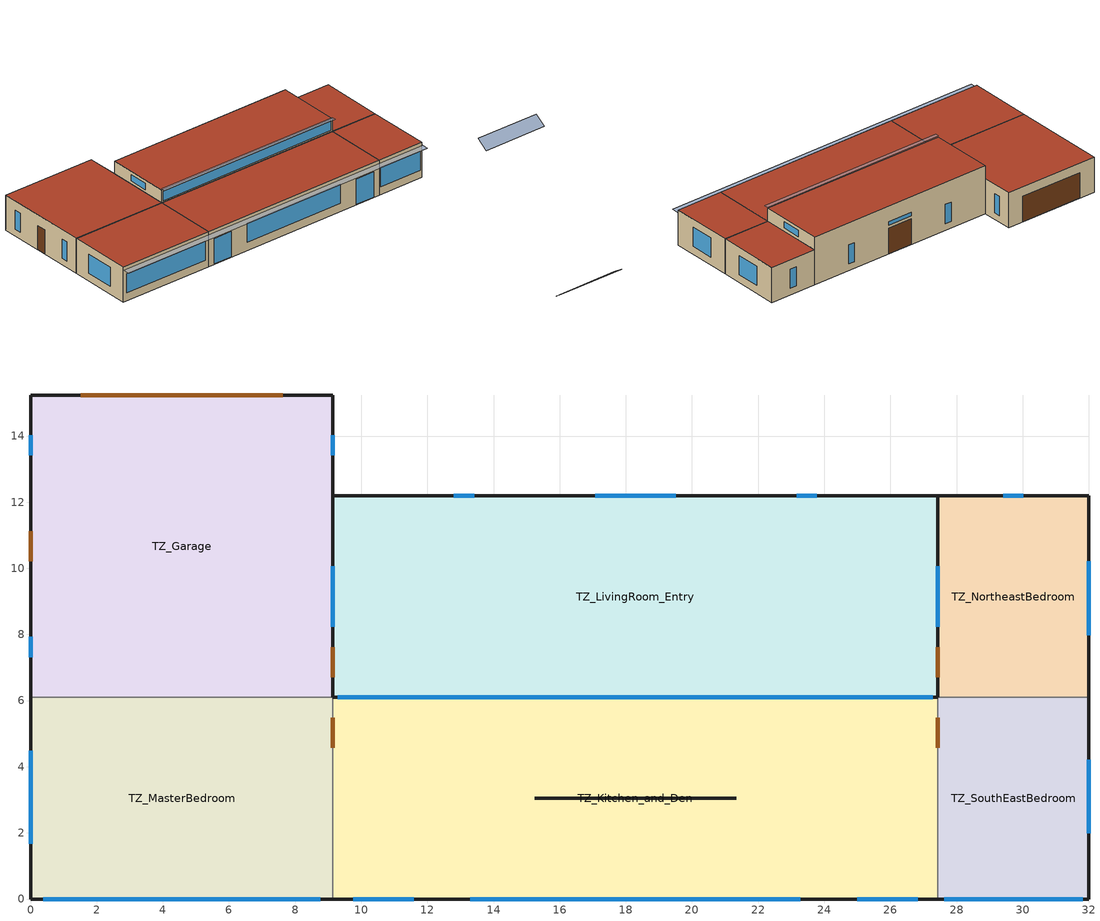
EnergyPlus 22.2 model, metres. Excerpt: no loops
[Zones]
TZ_Garage
 floor ground (Exterior Floor 1): 9.14,15.24 9.14,6.1 0,6.1 0,15.24 z0
 wall outside (Exterior Wall): 9.14,12.19 9.14,15.24 0,15.24 0,6.1 z0:3.35
 wall to TZ_MasterBedroom (ConcreteMassWall_onehalfMeter_WithInsulation Reversed): 0,6.1 9.14,6.1 z0:3.35
 wall to TZ_LivingRoom_Entry (Exterior Wall): 9.14,6.1 9.14,12.19 z0:3.35
 window (Exterior_Transmitting_Double_Pane_Window): 9.14,13.41 9.14,14.02 / 0,7.92 0,7.32 / 0,14.02 0,13.41 z0.64:2.46
 door (Exterior Door 1): 0,11.13 0,10.21 z0.03:2.31; 7.62,15.24 1.52,15.24 z0.03:2.46
 door inside (Exterior Door 1): 9.14,6.71 9.14,7.62 z0.03:2.46
 roof outside (Exterior Roof): 9.14,6.1 9.14,15.24 0,15.24 0,6.1 z3.35
TZ_Kitchen_and_Den
 floor ground (Exterior Floor 1): 27.43,6.1 27.43,0 9.14,0 9.14,6.1 z0
 wall outside (Exterior Wall): 9.14,0 27.43,0 z0:3.35; 21.34,3.05 15.24,3.05 z0:1.22
 wall to TZ_LivingRoom_Entry (ConcreteMassWall_onehalfMeter): 27.43,6.1 9.14,6.1 z0:3.35
 wall to TZ_SouthEastBedroom (Interior Wall): 27.43,0 27.43,6.1 z0:3.35
 wall to TZ_MasterBedroom (Interior Wall): 9.14,6.1 9.14,0 z0:3.35
 window (Exterior_Transmitting_Double_Pane_Window): 24.99,0 26.82,0 / 9.75,0 11.58,0 z0.03:2.46; 13.3,0 23.28,0 z0.76:2.59
 window inside (Interior Window): 11.28,6.1 9.75,6.1 z0.03:2.46
 door inside (Exterior Wall): 26.82,6.1 25.3,6.1 z0.04:2.48
 door inside (Interior Door): 27.43,4.57 27.43,5.49 / 9.14,5.49 9.14,4.57 z0.03:2.46
 roof outside (Exterior Roof): 27.43,0 27.43,6.1 9.14,6.1 9.14,0 z3.35
TZ_LivingRoom_Entry
 floor ground (Exterior Floor 1): 27.43,12.19 27.43,6.1 9.14,6.1 9.14,12.19 z0
 wall outside (Exterior Wall): 27.43,12.19 9.14,12.19 z0:4.57; 9.14,12.19 9.14,6.1 27.43,6.1 27.43,12.19 z3.35:4.57
 wall to TZ_NortheastBedroom (Interior Wall): 27.43,6.1 27.43,12.19 z0:3.35
 window (Exterior_Transmitting_Double_Pane_Window): 19.51,12.19 17.07,12.19 z2.77:3.07; 23.77,12.19 23.16,12.19 / 13.41,12.19 12.8,12.19 z0.64:2.46; 27.43,8.23 27.43,10.06 / 9.14,10.06 9.14,8.23 z3.66:4.27; 9.3,6.1 27.28,6.1 z3.51:4.42
 door (Exterior Door 1): 19.51,12.19 17.07,12.19 z0.03:2.46
 door inside (Interior Door): 27.43,6.71 27.43,7.62 z0.03:2.46
 roof outside (Exterior Roof): 27.43,6.1 27.43,12.19 9.14,12.19 9.14,6.1 z4.57
TZ_MasterBedroom
 floor ground (Exterior Floor 1): 9.14,6.1 9.14,0 0,0 0,6.1 z0
 wall outside (Exterior Wall): 0,6.1 0,0 9.14,0 z0:3.35
 window (Exterior_Transmitting_Double_Pane_Window): 0,4.48 0,1.68 / 0.38,0 8.76,0 z0.76:2.59
 roof outside (Exterior Roof): 9.14,0 9.14,6.1 0,6.1 0,0 z3.35
TZ_NortheastBedroom
 floor ground (Exterior Floor 1): 32,12.19 32,6.1 27.43,6.1 27.43,12.19 z0
 wall outside (Exterior Wall): 32,6.1 32,12.19 27.43,12.19 z0:3.35
 wall to TZ_SouthEastBedroom (ConcreteMassWall_onehalfMeter): 27.43,6.1 32,6.1 z0:3.35
 window (Exterior_Transmitting_Double_Pane_Window): 32,7.98 32,10.21 z0.76:2.59; 30.02,12.19 29.41,12.19 z0.64:2.46
 roof outside (Exterior Roof): 32,6.1 32,12.19 27.43,12.19 27.43,6.1 z3.35
TZ_SouthEastBedroom
 floor ground (Exterior Floor 1): 32,6.1 32,0 27.43,0 27.43,6.1 z0
 wall outside (Exterior Wall): 27.43,0 32,0 32,6.1 z0:3.35
 window (Exterior_Transmitting_Double_Pane_Window): 27.62,0 31.81,0 / 32,1.98 32,4.22 z0.76:2.59
 roof outside (Exterior Roof): 32,0 32,6.1 27.43,6.1 27.43,0 z3.35
shading: 32,-0.72 32,0 0,0 0,-0.72 z3.11; 9.14,5.74 27.43,5.74 27.43,6.1 9.14,6.1 z4.68; 38.9,1,0.72 38.9,0,0 45.09,0,0 45.09,1,0.72
[Building]
Building 1: Temperature Convergence Tolerance Value {deltaC}=0.05; Minimum Number of Warmup Days=5
[Site:GroundTemperature:Undisturbed:KusudaAchenbach]
Vertical Bore Field Ground Temps: 0.692626, 920, 2551.09, 13.375, 3.2, 8
[Site:Location]
Santa.Fe.Muni.AP: Latitude {deg}=35.617; Longitude {deg}=-106.089; Time Zone {hr}=-7; Elevation {m}=1935
[SizingPeriod:DesignDay] Day of Month=21; Dry-Bulb Temperature Range Modifier Type=DefaultMultipliers; Barometric Pressure {Pa}=80139; Rain Indicator=No; Snow Indicator=No; Daylight Saving Time Indicator=No; Begin Environment Reset Mode=FullResetAtBeginEnvironment
Name | Month | Day Type | Maximum Dry-Bulb Temperature {C} | Daily Dry-Bulb Temperature Range {deltaC} | Humidity Condition Type | Wetbulb or DewPoint at Maximum Dry-Bulb {C} | Wind Speed {m/s} | Wind Direction {deg} | Solar Model Indicator | Enthalpy at Maximum Dry-Bulb {J/kg} | Sky Clearness
Santa.Fe.Muni.AP Ann Clg .4% Condns DB=>MWB | 7 | SummerDesignDay | 33.6 | 17.8 | Wetbulb | 14.4 | 5.3 | 250 | ASHRAETau2017
Santa.Fe.Muni.AP Ann Clg .4% Condns DP=>MDB | 7 | SummerDesignDay | 18.8 | 15.6 | Dewpoint | 15.2 | 5.3 | 250 | ASHRAETau2017
Santa.Fe.Muni.AP Ann Clg .4% Condns Enth=>MDB | 7 | SummerDesignDay | 26.1 | 15.6 | Enthalpy |  | 5.3 | 250 | ASHRAETau2017 | 56400
Santa.Fe.Muni.AP Ann Clg .4% Condns WB=>MDB | 7 | SummerDesignDay | 26.3 | 14.9 | Wetbulb | 17.4 | 5.3 | 250 | ASHRAETau2017
Santa.Fe.Muni.AP Ann Clg 1% Condns DB=>MWB | 7 | SummerDesignDay | 32.4 | 17.8 | Wetbulb | 14.3 | 5.3 | 250 | ASHRAETau2017
Santa.Fe.Muni.AP Ann Clg 1% Condns DP=>MDB | 7 | SummerDesignDay | 18.6 | 15.6 | Dewpoint | 14.4 | 5.3 | 250 | ASHRAETau2017
Santa.Fe.Muni.AP Ann Clg 1% Condns Enth=>MDB | 7 | SummerDesignDay | 25.5 | 15.6 | Enthalpy |  | 5.3 | 250 | ASHRAETau2017 | 54400
Santa.Fe.Muni.AP Ann Clg 1% Condns WB=>MDB | 7 | SummerDesignDay | 25.8 | 14.9 | Wetbulb | 16.8 | 5.3 | 250 | ASHRAETau2017
Santa.Fe.Muni.AP Ann Clg 2% Condns DB=>MWB | 7 | SummerDesignDay | 31.2 | 17.8 | Wetbulb | 14.2 | 5.3 | 250 | ASHRAETau2017
Santa.Fe.Muni.AP Ann Clg 2% Condns DP=>MDB | 7 | SummerDesignDay | 18.7 | 15.6 | Dewpoint | 13.7 | 5.3 | 250 | ASHRAETau2017
Santa.Fe.Muni.AP Ann Clg 2% Condns Enth=>MDB | 7 | SummerDesignDay | 25.3 | 15.6 | Enthalpy |  | 5.3 | 250 | ASHRAETau2017 | 52700
Santa.Fe.Muni.AP Ann Clg 2% Condns WB=>MDB | 7 | SummerDesignDay | 25.4 | 14.9 | Wetbulb | 16.3 | 5.3 | 250 | ASHRAETau2017
Santa.Fe.Muni.AP Ann Htg 99% Condns DB | 12 | WinterDesignDay | -9.6 | 0 | Wetbulb | -9.6 | 4.1 | 10 | ASHRAEClearSky |  | 0
Santa.Fe.Muni.AP Ann Htg 99.6% Condns DB | 12 | WinterDesignDay | -12.1 | 0 | Wetbulb | -12.1 | 4.1 | 10 | ASHRAEClearSky |  | 0
Santa.Fe.Muni.AP Ann Htg Wind 99% Condns WS=>MCDB | 12 | WinterDesignDay | 1.8 | 0 | Wetbulb | 1.8 | 10.6 | 10 | ASHRAEClearSky |  | 0
Santa.Fe.Muni.AP Ann Htg Wind 99.6% Condns WS=>MCDB | 12 | WinterDesignDay | 3.6 | 0 | Wetbulb | 3.6 | 11.7 | 10 | ASHRAEClearSky |  | 0
Santa.Fe.Muni.AP Ann Hum_n 99% Condns DP=>MCDB | 12 | WinterDesignDay | 1.2 | 0 | Dewpoint | -18.9 | 4.1 | 10 | ASHRAEClearSky |  | 0
Santa.Fe.Muni.AP Ann Hum_n 99.6% Condns DP=>MCDB | 12 | WinterDesignDay | 1.9 | 0 | Dewpoint | -20.9 | 4.1 | 10 | ASHRAEClearSky |  | 0
Santa.Fe.Muni.AP April .4% Condns DB=>MCWB | 4 | SummerDesignDay | 25.8 | 16.6 | Wetbulb | 9.2 | 4.7 | 250 | ASHRAETau2017
Santa.Fe.Muni.AP April .4% Condns WB=>MCDB | 4 | SummerDesignDay | 21.1 | 16.6 | Wetbulb | 10.8 | 4.7 | 250 | ASHRAETau2017
Santa.Fe.Muni.AP April 10% Condns DB=>MCWB | 4 | SummerDesignDay | 20.3 | 19.5 | Wetbulb | 7.2 | 4.7 | 250 | ASHRAETau2017
Santa.Fe.Muni.AP April 10% Condns WB=>MCDB | 4 | SummerDesignDay | 18.6 | 17.7 | Wetbulb | 7.8 | 4.7 | 250 | ASHRAETau2017
Santa.Fe.Muni.AP April 2% Condns DB=>MCWB | 4 | SummerDesignDay | 23.7 | 16.6 | Wetbulb | 8.4 | 4.7 | 250 | ASHRAETau2017
Santa.Fe.Muni.AP April 2% Condns WB=>MCDB | 4 | SummerDesignDay | 20.5 | 16.6 | Wetbulb | 9.8 | 4.7 | 250 | ASHRAETau2017
Santa.Fe.Muni.AP April 5% Condns DB=>MCWB | 4 | SummerDesignDay | 22.2 | 19.5 | Wetbulb | 7.9 | 4.7 | 250 | ASHRAETau2017
Santa.Fe.Muni.AP April 5% Condns WB=>MCDB | 4 | SummerDesignDay | 19.6 | 17.7 | Wetbulb | 8.6 | 4.7 | 250 | ASHRAETau2017
Santa.Fe.Muni.AP August .4% Condns DB=>MCWB | 8 | SummerDesignDay | 33.9 | 15.2 | Wetbulb | 14.9 | 3.6 | 250 | ASHRAETau2017
Santa.Fe.Muni.AP August .4% Condns WB=>MCDB | 8 | SummerDesignDay | 25.9 | 15.2 | Wetbulb | 18.1 | 3.6 | 250 | ASHRAETau2017
Santa.Fe.Muni.AP August 10% Condns DB=>MCWB | 8 | SummerDesignDay | 29.2 | 17.4 | Wetbulb | 15.1 | 3.6 | 250 | ASHRAETau2017
Santa.Fe.Muni.AP August 10% Condns WB=>MCDB | 8 | SummerDesignDay | 25 | 14.2 | Wetbulb | 16.3 | 3.6 | 250 | ASHRAETau2017
Santa.Fe.Muni.AP August 2% Condns DB=>MCWB | 8 | SummerDesignDay | 32.4 | 15.2 | Wetbulb | 14.9 | 3.6 | 250 | ASHRAETau2017
Santa.Fe.Muni.AP August 2% Condns WB=>MCDB | 8 | SummerDesignDay | 25.8 | 15.2 | Wetbulb | 17.3 | 3.6 | 250 | ASHRAETau2017
Santa.Fe.Muni.AP August 5% Condns DB=>MCWB | 8 | SummerDesignDay | 31 | 17.4 | Wetbulb | 15.1 | 3.6 | 250 | ASHRAETau2017
Santa.Fe.Muni.AP August 5% Condns WB=>MCDB | 8 | SummerDesignDay | 25.4 | 14.2 | Wetbulb | 16.8 | 3.6 | 250 | ASHRAETau2017
Santa.Fe.Muni.AP December .4% Condns DB=>MCWB | 12 | SummerDesignDay | 13.6 | 12.4 | Wetbulb | 4.8 | 3.8 | 250 | ASHRAETau2017
Santa.Fe.Muni.AP December .4% Condns WB=>MCDB | 12 | SummerDesignDay | 11 | 12.4 | Wetbulb | 6.3 | 3.8 | 250 | ASHRAETau2017
Santa.Fe.Muni.AP December 10% Condns DB=>MCWB | 12 | SummerDesignDay | 7.2 | 14.8 | Wetbulb | 1.5 | 3.8 | 250 | ASHRAETau2017
Santa.Fe.Muni.AP December 10% Condns WB=>MCDB | 12 | SummerDesignDay | 6.8 | 13.5 | Wetbulb | 1.8 | 3.8 | 250 | ASHRAETau2017
Santa.Fe.Muni.AP December 2% Condns DB=>MCWB | 12 | SummerDesignDay | 11.6 | 12.4 | Wetbulb | 3.6 | 3.8 | 250 | ASHRAETau2017
Santa.Fe.Muni.AP December 2% Condns WB=>MCDB | 12 | SummerDesignDay | 10 | 12.4 | Wetbulb | 4.6 | 3.8 | 250 | ASHRAETau2017
Santa.Fe.Muni.AP December 5% Condns DB=>MCWB | 12 | SummerDesignDay | 9.3 | 14.8 | Wetbulb | 2.7 | 3.8 | 250 | ASHRAETau2017
Santa.Fe.Muni.AP December 5% Condns WB=>MCDB | 12 | SummerDesignDay | 8.4 | 13.5 | Wetbulb | 3.1 | 3.8 | 250 | ASHRAETau2017
Santa.Fe.Muni.AP February .4% Condns DB=>MCWB | 2 | SummerDesignDay | 17.9 | 13.9 | Wetbulb | 6.1 | 4.1 | 250 | ASHRAETau2017
Santa.Fe.Muni.AP February .4% Condns WB=>MCDB | 2 | SummerDesignDay | 15.2 | 13.9 | Wetbulb | 7 | 4.1 | 250 | ASHRAETau2017
Santa.Fe.Muni.AP February 10% Condns DB=>MCWB | 2 | SummerDesignDay | 10.7 | 17.5 | Wetbulb | 2.9 | 4.1 | 250 | ASHRAETau2017
Santa.Fe.Muni.AP February 10% Condns WB=>MCDB | 2 | SummerDesignDay | 9.8 | 15.6 | Wetbulb | 3.3 | 4.1 | 250 | ASHRAETau2017
Santa.Fe.Muni.AP February 2% Condns DB=>MCWB | 2 | SummerDesignDay | 15.4 | 13.9 | Wetbulb | 4.8 | 4.1 | 250 | ASHRAETau2017
Santa.Fe.Muni.AP February 2% Condns WB=>MCDB | 2 | SummerDesignDay | 13.2 | 13.9 | Wetbulb | 5.5 | 4.1 | 250 | ASHRAETau2017
Santa.Fe.Muni.AP February 5% Condns DB=>MCWB | 2 | SummerDesignDay | 13 | 17.5 | Wetbulb | 3.8 | 4.1 | 250 | ASHRAETau2017
Santa.Fe.Muni.AP February 5% Condns WB=>MCDB | 2 | SummerDesignDay | 11.8 | 15.6 | Wetbulb | 4.5 | 4.1 | 250 | ASHRAETau2017
Santa.Fe.Muni.AP January .4% Condns DB=>MCWB | 1 | SummerDesignDay | 13.8 | 12.8 | Wetbulb | 5 | 3.9 | 250 | ASHRAETau2017
Santa.Fe.Muni.AP January .4% Condns WB=>MCDB | 1 | SummerDesignDay | 11.6 | 12.8 | Wetbulb | 5.8 | 3.9 | 250 | ASHRAETau2017
Santa.Fe.Muni.AP January 10% Condns DB=>MCWB | 1 | SummerDesignDay | 7.6 | 15.4 | Wetbulb | 1.4 | 3.9 | 250 | ASHRAETau2017
Santa.Fe.Muni.AP January 10% Condns WB=>MCDB | 1 | SummerDesignDay | 7.1 | 13.7 | Wetbulb | 1.9 | 3.9 | 250 | ASHRAETau2017
Santa.Fe.Muni.AP January 2% Condns DB=>MCWB | 1 | SummerDesignDay | 11.8 | 12.8 | Wetbulb | 3.4 | 3.9 | 250 | ASHRAETau2017
Santa.Fe.Muni.AP January 2% Condns WB=>MCDB | 1 | SummerDesignDay | 9.7 | 12.8 | Wetbulb | 4.2 | 3.9 | 250 | ASHRAETau2017
Santa.Fe.Muni.AP January 5% Condns DB=>MCWB | 1 | SummerDesignDay | 9.8 | 15.4 | Wetbulb | 2.4 | 3.9 | 250 | ASHRAETau2017
Santa.Fe.Muni.AP January 5% Condns WB=>MCDB | 1 | SummerDesignDay | 8.3 | 13.7 | Wetbulb | 3 | 3.9 | 250 | ASHRAETau2017
Santa.Fe.Muni.AP July .4% Condns DB=>MCWB | 7 | SummerDesignDay | 35.2 | 15.6 | Wetbulb | 15.3 | 3.8 | 250 | ASHRAETau2017
Santa.Fe.Muni.AP July .4% Condns WB=>MCDB | 7 | SummerDesignDay | 26.5 | 15.6 | Wetbulb | 18.3 | 3.8 | 250 | ASHRAETau2017
Santa.Fe.Muni.AP July 10% Condns DB=>MCWB | 7 | SummerDesignDay | 31.1 | 17.8 | Wetbulb | 15.2 | 3.8 | 250 | ASHRAETau2017
Santa.Fe.Muni.AP July 10% Condns WB=>MCDB | 7 | SummerDesignDay | 25.9 | 14.9 | Wetbulb | 16.5 | 3.8 | 250 | ASHRAETau2017
Santa.Fe.Muni.AP July 2% Condns DB=>MCWB | 7 | SummerDesignDay | 33.6 | 15.6 | Wetbulb | 15 | 3.8 | 250 | ASHRAETau2017
Santa.Fe.Muni.AP July 2% Condns WB=>MCDB | 7 | SummerDesignDay | 26.6 | 15.6 | Wetbulb | 17.6 | 3.8 | 250 | ASHRAETau2017
Santa.Fe.Muni.AP July 5% Condns DB=>MCWB | 7 | SummerDesignDay | 32.4 | 17.8 | Wetbulb | 15.1 | 3.8 | 250 | ASHRAETau2017
Santa.Fe.Muni.AP July 5% Condns WB=>MCDB | 7 | SummerDesignDay | 26.2 | 14.9 | Wetbulb | 16.9 | 3.8 | 250 | ASHRAETau2017
Santa.Fe.Muni.AP June .4% Condns DB=>MCWB | 6 | SummerDesignDay | 35.6 | 18 | Wetbulb | 13.9 | 4.4 | 250 | ASHRAETau2017
Santa.Fe.Muni.AP June .4% Condns WB=>MCDB | 6 | SummerDesignDay | 27.8 | 18 | Wetbulb | 16.9 | 4.4 | 250 | ASHRAETau2017
Santa.Fe.Muni.AP June 10% Condns DB=>MCWB | 6 | SummerDesignDay | 30.9 | 19.7 | Wetbulb | 12.7 | 4.4 | 250 | ASHRAETau2017
Santa.Fe.Muni.AP June 10% Condns WB=>MCDB | 6 | SummerDesignDay | 25.8 | 16.9 | Wetbulb | 14.3 | 4.4 | 250 | ASHRAETau2017
Santa.Fe.Muni.AP June 2% Condns DB=>MCWB | 6 | SummerDesignDay | 33.8 | 18 | Wetbulb | 13.4 | 4.4 | 250 | ASHRAETau2017
Santa.Fe.Muni.AP June 2% Condns WB=>MCDB | 6 | SummerDesignDay | 27.2 | 18 | Wetbulb | 15.7 | 4.4 | 250 | ASHRAETau2017
Santa.Fe.Muni.AP June 5% Condns DB=>MCWB | 6 | SummerDesignDay | 32.3 | 19.7 | Wetbulb | 13.1 | 4.4 | 250 | ASHRAETau2017
Santa.Fe.Muni.AP June 5% Condns WB=>MCDB | 6 | SummerDesignDay | 26.7 | 16.9 | Wetbulb | 15 | 4.4 | 250 | ASHRAETau2017
Santa.Fe.Muni.AP March .4% Condns DB=>MCWB | 3 | SummerDesignDay | 23 | 16 | Wetbulb | 8.3 | 4.2 | 250 | ASHRAETau2017
Santa.Fe.Muni.AP March .4% Condns WB=>MCDB | 3 | SummerDesignDay | 19.8 | 16 | Wetbulb | 9.3 | 4.2 | 250 | ASHRAETau2017
Santa.Fe.Muni.AP March 10% Condns DB=>MCWB | 3 | SummerDesignDay | 16.1 | 19.5 | Wetbulb | 5.1 | 4.2 | 250 | ASHRAETau2017
Santa.Fe.Muni.AP March 10% Condns WB=>MCDB | 3 | SummerDesignDay | 14.7 | 17.8 | Wetbulb | 5.6 | 4.2 | 250 | ASHRAETau2017
Santa.Fe.Muni.AP March 2% Condns DB=>MCWB | 3 | SummerDesignDay | 20.6 | 16 | Wetbulb | 7.1 | 4.2 | 250 | ASHRAETau2017
Santa.Fe.Muni.AP March 2% Condns WB=>MCDB | 3 | SummerDesignDay | 18.4 | 16 | Wetbulb | 7.7 | 4.2 | 250 | ASHRAETau2017
Santa.Fe.Muni.AP March 5% Condns DB=>MCWB | 3 | SummerDesignDay | 18.2 | 19.5 | Wetbulb | 6.1 | 4.2 | 250 | ASHRAETau2017
Santa.Fe.Muni.AP March 5% Condns WB=>MCDB | 3 | SummerDesignDay | 16.8 | 17.8 | Wetbulb | 6.6 | 4.2 | 250 | ASHRAETau2017
Santa.Fe.Muni.AP May .4% Condns DB=>MCWB | 5 | SummerDesignDay | 31.4 | 17.1 | Wetbulb | 12.6 | 4.6 | 250 | ASHRAETau2017
[Material] Thermal Absorptance=0.9; Solar Absorptance=0.7; Visible Absorptance=0.7
Name | Roughness | Thickness {m} | Conductivity {W/m-K} | Density {kg/m3} | Specific Heat {J/kg-K}
Batt_R13 1; Batt_R13 3 | MediumRough | 0.0889 | 0.03876 | 9.61107 | 836.8
Batt_R19 2 | MediumRough | 0.0254001 | 0.00347522 | 9.61107 | 836.8
Blown_R30; Blown_R30 2 | MediumRough | 0.212598 | 0.04119 | 9.61107 | 836.8
Blown_R30_top; Blown_R30_top 1 | MediumRough | 0.117348 | 0.04119 | 9.61107 | 836.8
Carpet_n_pad | MediumSmooth | 0.0254001 | 0.0601314 | 32.0369 | 836.8
Concrete_4in 1 | Rough | 0.101498 | 1.312098 | 2242.8 | 465.2
door_const | Smooth | 0.0422696 | 0.0720096 | 512.64 | 767.58
Drywall_1/2in | MediumSmooth | 0.0127 | 0.16009 | 800.923 | 1087.84
floor_consol_layer | Rough | 0.000254 | 12.9895 | 55.074 | 916.9311
MassWall | Smooth | 0.35 | 1.5 | 2400 | 880
OSB_1/2in | MediumSmooth | 0.0127 | 0.1163 | 544.627 | 1213.36
OSB_7/16in | MediumSmooth | 0.0111125 | 0.1163 | 544.627 | 1213.36
Plywood_3/4in | Rough | 0.01905 | 0.115458 | 544.68 | 674.54
sheathing_consol_layer | Rough | 0.031115 | 0.035329 | 20.1 | 1465.415
syn_stucco | MediumSmooth | 0.003048 | 0.0865 | 400 | 878.64
wall_consol_layer | Rough | 0.1397 | 0.057165 | 120.801 | 1036.26
[Material:AirGap]
Air_4_in_vert: Thermal Resistance {m2-K/W}=0.158499
[WindowMaterial:SimpleGlazingSystem]
Name | U-Factor {W/m2-K} | Solar Heat Gain Coefficient | Visible Transmittance
Glass | 1.70358 | 0.3344 | 0.88
SHGC_05_VT_10 | 0.9 | 0.05 | 0.1
SHGC_75_VT_82 | 0.9 | 0.75 | 0.82
[Construction]
ConcreteMassWall_onehalfMeter: MassWall
ConcreteMassWall_onehalfMeter_WithInsulation Reversed: Batt_R13 3, MassWall
Exterior Door 1: door_const, Batt_R13 1
Exterior Floor 1: floor_consol_layer, Plywood_3/4in, Carpet_n_pad, Batt_R19 2, Concrete_4in 1
Exterior Roof: OSB_1/2in, Blown_R30_top, Blown_R30_top 1, Blown_R30 2
Exterior Wall: syn_stucco, sheathing_consol_layer, OSB_7/16in, wall_consol_layer, Drywall_1/2in, Blown_R30
Exterior_Reflecting_Double_Pane_Window: SHGC_05_VT_10
Exterior_Transmitting_Double_Pane_Window: SHGC_75_VT_82
Interior Door: door_const
Interior Wall: Drywall_1/2in, Air_4_in_vert, Drywall_1/2in
Interior Window: Glass
[Zone] Multiplier=1; Part of Total Floor Area=Yes
TZ_Garage; TZ_Kitchen_and_Den; TZ_LivingRoom_Entry; TZ_MasterBedroom; TZ_NortheastBedroom; TZ_SouthEastBedroom
[Space]
Name | Zone
Garage | TZ_Garage
Kitchen_and_Den | TZ_Kitchen_and_Den
Living_and_Entry | TZ_LivingRoom_Entry
MasterBedroom | TZ_MasterBedroom
NorthEastBedroom | TZ_NortheastBedroom
SouthEastBedroom | TZ_SouthEastBedroom
[Lights] Schedule=InteriorLighting; Design Level Calculation Method=Watts/Area; Watts per Zone Floor Area {W/m2}=3.63282; Return Air Fraction=0; Fraction Radiant=0.6; Fraction Visible=0.2; Fraction Replaceable=1
Name | Zone or ZoneList or Space or SpaceList
GarageLights | Garage
KitchenLights | Kitchen_and_Den
Lights 4 | Living_and_Entry
Lights 1 | MasterBedroom
Lights 2 | NorthEastBedroom
Lights 3 | SouthEastBedroom
[ElectricEquipment] Schedule=MiscPlugLoad
Name | Zone or ZoneList or Space or SpaceList | Design Level Calculation Method | Design Level {W} | Fraction Latent | Fraction Radiant | Fraction Lost | Watts per Zone Floor Area {W/m2}
Dryer | Garage | EquipmentLevel | 213.065 | 0.05 | 0.15 | 0.8
GarageRefrigerator | Garage | EquipmentLevel | 91.0576 | 0 | 1 | 0
WashingMachine | Garage | EquipmentLevel | 28.4784 | 0 | 0.8 | 0.2
Dishwasher | Kitchen_and_Den | EquipmentLevel | 65.6988 | 0.15 | 0.6 | 0.25
ElectricRange | Kitchen_and_Den | EquipmentLevel | 248.154 | 0.3 | 0.4 | 0.3
IECC_Adj_Kitchen | Kitchen_and_Den | Watts/Area |  | 0.062439 | 0.411909 | 0.251045 | 1.54357
InsideRefrigerator | Kitchen_and_Den | EquipmentLevel | 91.0576 | 0 | 1 | 0
MELS1 | Kitchen_and_Den | EquipmentLevel | 567.464 | 0.06 | 0.69 | 0.25
Television | Kitchen_and_Den | EquipmentLevel | 80 | 0 | 1 | 0
Electric Equipment 1 | Living_and_Entry | Watts/Area |  | 0.062439 | 0.411909 | 0.251045 | 1.54357
Electric Equipment 12 | MasterBedroom | Watts/Area |  | 0.062439 | 0.411909 | 0.251045 | 1.54357
Electric Equipment 13 | NorthEastBedroom | Watts/Area |  | 0.062439 | 0.411909 | 0.251045 | 1.54357
Electric Equipment 14 | SouthEastBedroom | Watts/Area |  | 0.062439 | 0.411909 | 0.251045 | 1.54357
[ZoneVentilation:DesignFlowRate] Schedule=ACH; Design Flow Rate Calculation Method=Flow/Zone; Design Flow Rate {m3/s}=0; Flow Rate per Floor Area {m3/s-m2}=0; Flow Rate per Person {m3/s-person}=0; Air Changes per Hour {1/hr}=0; Ventilation Type=Natural; Fan Pressure Rise {Pa}=0; Fan Total Efficiency=1; Constant Term Coefficient=0.606; Temperature Term Coefficient=0.03636; Velocity Term Coefficient=0.1177; Velocity Squared Term Coefficient=0; Minimum Indoor Temperature {C}=18; Maximum Indoor Temperature {C}=100; Delta Temperature {deltaC}=1; Minimum Outdoor Temperature {C}=-100; Maximum Outdoor Temperature {C}=100; Maximum Wind Speed {m/s}=40
Name | Zone or ZoneList or Space or SpaceList
TZ_Garage_ventilator | TZ_Garage
TZ_Kitchen_and_Den_ventilator | TZ_Kitchen_and_Den
TZ_LivingRoom_Entry_ventilator | TZ_LivingRoom_Entry
TZ_MasterBedroom_ventilator | TZ_MasterBedroom
TZ_NortheastBedroom_ventilator | TZ_NortheastBedroom
TZ_SouthEastBedroom_ventilator | TZ_SouthEastBedroom
[People] Number of People Schedule=Occupancy; Number of People Calculation Method=People/Area; People per Floor Area {person/m2}=0.012; Fraction Radiant=0.3; Activity Level Schedule=activity_sch
Name | Zone or ZoneList or Space or SpaceList
PeopleKitchen | Kitchen_and_Den
People 1 | Living_and_Entry
People 2 | MasterBedroom
People 3 | NorthEastBedroom
People 4 | SouthEastBedroom
[GroundHeatExchanger:System]
Vertical Bore Field: Design Flow Rate {m3/s}=0.001; Undisturbed Ground Temperature Model Type=Site:GroundTemperature:Undisturbed:KusudaAchenbach; Undisturbed Ground Temperature Model=Vertical Bore Field Ground Temps; Ground Thermal Conductivity {W/m-K}=0.692626; Ground Thermal Heat Capacity {J/m3-K}=2347000; GHE:Vertical:ResponseFactors Object=Vertical Bore Field Response Factors
[GroundHeatExchanger:Vertical:Properties]
Vertical Bore Field Properties: Depth of Top of Borehole {m}=1; Borehole Length {m}=76.2; Borehole Diameter {m}=0.127016; Grout Thermal Conductivity {W/m-K}=0.692626; Grout Thermal Heat Capacity {J/m3-K}=3900000; Pipe Thermal Conductivity {W/m-K}=0.391312; Pipe Thermal Heat Capacity {J/m3-K}=1770000; Pipe Outer Diameter {m}=0.0266667; Pipe Thickness {m}=0.00241285; U-Tube Distance {m}=0.0253977
[GroundHeatExchanger:ResponseFactors]
Vertical Bore Field Response Factors: GHE:Vertical:Properties Object=Vertical Bore Field Properties; Number of Boreholes=25; G-Function Reference Ratio=0.0005; g-Function Ln(T/Ts) Value 1=-15.2996; g-Function g Value 1=-0.348322; g-Function Ln(T/Ts) Value 2=-14.201; g-Function g Value 2=0.022208; g-Function Ln(T/Ts) Value 3=-13.2202; g-Function g Value 3=0.412345; g-Function Ln(T/Ts) Value 4=-12.2086; g-Function g Value 4=0.867498; g-Function Ln(T/Ts) Value 5=-11.1888; g-Function g Value 5=1.357839; g-Function Ln(T/Ts) Value 6=-10.1816; g-Function g Value 6=1.852024; g-Function Ln(T/Ts) Value 7=-9.1815; g-Function g Value 7=2.345656; g-Function Ln(T/Ts) Value 8=-8.6809; g-Function g Value 8=2.593958; g-Function Ln(T/Ts) Value 9=-8.5; g-Function g Value 9=2.679; g-Function Ln(T/Ts) Value 10=-7.8; g-Function g Value 10=3.023; g-Function Ln(T/Ts) Value 11=-7.2; g-Function g Value 11=3.32; g-Function Ln(T/Ts) Value 12=-6.5; g-Function g Value 12=3.681; g-Function Ln(T/Ts) Value 13=-5.9; g-Function g Value 13=4.071; g-Function Ln(T/Ts) Value 14=-5.2; g-Function g Value 14=4.828; g-Function Ln(T/Ts) Value 15=-4.5; g-Function g Value 15=6.253; g-Function Ln(T/Ts) Value 16=-3.963; g-Function g Value 16=7.894; g-Function Ln(T/Ts) Value 17=-3.27; g-Function g Value 17=11.82; g-Function Ln(T/Ts) Value 18=-2.864; g-Function g Value 18=15.117; g-Function Ln(T/Ts) Value 19=-2.577; g-Function g Value 19=18.006; g-Function Ln(T/Ts) Value 20=-2.171; g-Function g Value 20=22.887; g-Function Ln(T/Ts) Value 21=-1.884; g-Function g Value 21=26.924; g-Function Ln(T/Ts) Value 22=-1.191; g-Function g Value 22=38.004; g-Function Ln(T/Ts) Value 23=-0.497; g-Function g Value 23=49.919; g-Function Ln(T/Ts) Value 24=-0.274; g-Function g Value 24=53.407; g-Function Ln(T/Ts) Value 25=-0.051; g-Function g Value 25=56.632; g-Function Ln(T/Ts) Value 26=0.196; g-Function g Value 26=59.825; g-Function Ln(T/Ts) Value 27=0.419; g-Function g Value 27=62.349; g-Function Ln(T/Ts) Value 28=0.642; g-Function g Value 28=64.524; g-Function Ln(T/Ts) Value 29=0.873; g-Function g Value 29=66.412; g-Function Ln(T/Ts) Value 30=1.112; g-Function g Value 30=67.993; g-Function Ln(T/Ts) Value 31=1.335; g-Function g Value 31=69.162; g-Function Ln(T/Ts) Value 32=1.679; g-Function g Value 32=70.476; g-Function Ln(T/Ts) Value 33=2.028; g-Function g Value 33=71.361; g-Function Ln(T/Ts) Value 34=2.275; g-Function g Value 34=71.79; g-Function Ln(T/Ts) Value 35=3.003; g-Function g Value 35=72.511
[Exterior:Lights]
Exterior Lights 1: Schedule=Always On Discrete; Design Level {W}=80; Control Option=AstronomicalClock
[EnergyManagementSystem:GlobalVariable]
EMSGlobal:ClerestorySouthFacingWindow:TZ_LivingRoom_Entry:Actuator
EMSGlobal:EastFacingCelestoryWindow:TZ_LivingRoom_Entry:Actuator
EMSGlobal:EastFacingGarageWindow:TZ_Garage:Actuator
EMSGlobal:EastFacingNorthWindow_1:TZ_NortheastBedroom:Actuator
EMSGlobal:EastFacingSouthWindow:TZ_SouthEastBedroom:Actuator
EMSGlobal:NorthFacingAboveDoorWindow:TZ_LivingRoom_Entry:Actuator
EMSGlobal:NorthFacingEastWindow:TZ_NortheastBedroom:Actuator
EMSGlobal:NorthFacingMiddleWindow:TZ_LivingRoom_Entry:Actuator
EMSGlobal:NorthFacingWestWindow:TZ_LivingRoom_Entry:Actuator
EMSGlobal:SouthEastDoor:TZ_Kitchen_and_Den:Actuator
EMSGlobal:SouthFacingEastWindow:TZ_SouthEastBedroom:Actuator
EMSGlobal:SouthFacingWestWindow:TZ_MasterBedroom:Actuator
EMSGlobal:SouthMainWindow:TZ_Kitchen_and_Den:Actuator
EMSGlobal:SouthWestDoor:TZ_Kitchen_and_Den:Actuator
EMSGlobal:Sub_Surface_19:TZ_LivingRoom_Entry:Actuator
EMSGlobal:TZ_Garage_ventilator:TZ_Garage:Actuator
EMSGlobal:TZ_Kitchen_and_Den_ventilator:TZ_Kitchen_and_Den:Actuator
EMSGlobal:TZ_LivingRoom_Entry_ventilator:TZ_LivingRoom_Entry:Actuator
EMSGlobal:TZ_MasterBedroom_ventilator:TZ_MasterBedroom:Actuator
EMSGlobal:TZ_NortheastBedroom_ventilator:TZ_NortheastBedroom:Actuator
EMSGlobal:TZ_SouthEastBedroom_ventilator:TZ_SouthEastBedroom:Actuator
EMSGlobal:WestFacingMiddleWindow:TZ_Garage:Actuator
EMSGlobal:WestFacingNorthWindow:TZ_Garage:Actuator
EMSGlobal:WestFacingSouthWindow:TZ_MasterBedroom:Actuator
[EnergyManagementSystem:Actuator]
Name | Actuated Component Unique | Actuated Component Type | Actuated Component Control Type
ClerestorySouthFacingWindow:TZ_LivingRoom_Entry:Actuator | ClerestorySouthFacingWindow | Surface | Construction State
EastFacingCelestoryWindow:TZ_LivingRoom_Entry:Actuator | EastFacingCelestoryWindow | Surface | Construction State
EastFacingGarageWindow:TZ_Garage:Actuator | EastFacingGarageWindow | Surface | Construction State
EastFacingNorthWindow_1:TZ_NortheastBedroom:Actuator | EastFacingNorthWindow 1 | Surface | Construction State
EastFacingSouthWindow:TZ_SouthEastBedroom:Actuator | EastFacingSouthWindow | Surface | Construction State
NorthFacingAboveDoorWindow:TZ_LivingRoom_Entry:Actuator | NorthFacingAboveDoorWindow | Surface | Construction State
NorthFacingEastWindow:TZ_NortheastBedroom:Actuator | NorthFacingEastWindow | Surface | Construction State
NorthFacingMiddleWindow:TZ_LivingRoom_Entry:Actuator | NorthFacingMiddleWindow | Surface | Construction State
NorthFacingWestWindow:TZ_LivingRoom_Entry:Actuator | NorthFacingWestWindow | Surface | Construction State
SouthEastDoor:TZ_Kitchen_and_Den:Actuator | SouthEastDoor | Surface | Construction State
SouthFacingEastWindow:TZ_SouthEastBedroom:Actuator | SouthFacingEastWindow | Surface | Construction State
SouthFacingWestWindow:TZ_MasterBedroom:Actuator | SouthFacingWestWindow | Surface | Construction State
SouthMainWindow:TZ_Kitchen_and_Den:Actuator | SouthMainWindow | Surface | Construction State
SouthWestDoor:TZ_Kitchen_and_Den:Actuator | SouthWestDoor | Surface | Construction State
Sub_Surface_19:TZ_LivingRoom_Entry:Actuator | Sub Surface 19 | Surface | Construction State
TZ_Garage_ventilator:TZ_Garage:Actuator | TZ_Garage_ventilator | Zone Ventilation | Air Exchange Flow Rate
TZ_Kitchen_and_Den_ventilator:TZ_Kitchen_and_Den:Actuator | TZ_Kitchen_and_Den_ventilator | Zone Ventilation | Air Exchange Flow Rate
TZ_LivingRoom_Entry_ventilator:TZ_LivingRoom_Entry:Actuator | TZ_LivingRoom_Entry_ventilator | Zone Ventilation | Air Exchange Flow Rate
TZ_MasterBedroom_ventilator:TZ_MasterBedroom:Actuator | TZ_MasterBedroom_ventilator | Zone Ventilation | Air Exchange Flow Rate
TZ_NortheastBedroom_ventilator:TZ_NortheastBedroom:Actuator | TZ_NortheastBedroom_ventilator | Zone Ventilation | Air Exchange Flow Rate
TZ_SouthEastBedroom_ventilator:TZ_SouthEastBedroom:Actuator | TZ_SouthEastBedroom_ventilator | Zone Ventilation | Air Exchange Flow Rate
WestFacingMiddleWindow:TZ_Garage:Actuator | WestFacingMiddleWindow | Surface | Construction State
WestFacingNorthWindow:TZ_Garage:Actuator | WestFacingNorthWindow | Surface | Construction State
WestFacingSouthWindow:TZ_MasterBedroom:Actuator | WestFacingSouthWindow | Surface | Construction State
[EnergyManagementSystem:ConstructionIndexVariable]
Name | Construction Object
Energy_Management_System_Construction_Index_Variable_1 | Exterior_Transmitting_Double_Pane_Window
Energy_Management_System_Construction_Index_Variable_2 | Exterior_Reflecting_Double_Pane_Window
[EnergyManagementSystem:Program]
Energy_Management_System_Program_1: IF TZ_MasterBedroom_heat_load_sensor > 0.0; SET SouthFacingWestWindow:TZ_MasterBedroom:Actuator= Energy_Management_System_Construction_Index_Variable_1; SET EMSGlobal:SouthFacingWestWindow:TZ_MasterBedroom:Actuator = 0; ELSE; SET SouthFacingWestWindow:TZ_MasterBedroom:Actuator= Energy_Management_System_Construction_Index_Variable_2; SET EMSGlobal:SouthFacingWestWindow:TZ_MasterBedroom:Actuator = 1; ENDIF; IF TZ_MasterBedroom_heat_load_sensor > 0.0; SET WestFacingSouthWindow:TZ_MasterBedroom:Actuator= Energy_Management_System_Construction_Index_Variable_1; SET EMSGlobal:WestFacingSouthWindow:TZ_MasterBedroom:Actuator = 0; ELSE; SET WestFacingSouthWindow:TZ_MasterBedroom:Actuator= Energy_Management_System_Construction_Index_Variable_2; SET EMSGlobal:WestFacingSouthWindow:TZ_MasterBedroom:Actuator = 1; ENDIF; IF TZ_NortheastBedroom_heat_load_sensor > 0.0; SET EastFacingNorthWindow_1:TZ_NortheastBedroom:Actuator= Energy_Management_System_Construction_Index_Variable_1; SET EMSGlobal:EastFacingNorthWindow_1:TZ_NortheastBedroom:Actuator = 0; ELSE; SET EastFacingNorthWindow_1:TZ_NortheastBedroom:Actuator= Energy_Management_System_Construction_Index_Variable_2; SET EMSGlobal:EastFacingNorthWindow_1:TZ_NortheastBedroom:Actuator = 1; ENDIF; IF TZ_NortheastBedroom_heat_load_sensor > 0.0; SET NorthFacingEastWindow:TZ_NortheastBedroom:Actuator= Energy_Management_System_Construction_Index_Variable_1; SET EMSGlobal:NorthFacingEastWindow:TZ_NortheastBedroom:Actuator = 0; ELSE; SET NorthFacingEastWindow:TZ_NortheastBedroom:Actuator= Energy_Management_System_Construction_Index_Variable_2; SET EMSGlobal:NorthFacingEastWindow:TZ_NortheastBedroom:Actuator = 1; ENDIF; IF TZ_Garage_heat_load_sensor > 0.0; SET EastFacingGarageWindow:TZ_Garage:Actuator= Energy_Management_System_Construction_Index_Variable_1; SET EMSGlobal:EastFacingGarageWindow:TZ_Garage:Actuator = 0; ELSE; SET EastFacingGarageWindow:TZ_Garage:Actuator= Energy_Management_System_Construction_Index_Variable_2; SET EMSGlobal:EastFacingGarageWindow:TZ_Garage:Actuator = 1; ENDIF; IF TZ_Garage_heat_load_sensor > 0.0; SET WestFacingNorthWindow:TZ_Garage:Actuator= Energy_Management_System_Construction_Index_Variable_1; SET EMSGlobal:WestFacingNorthWindow:TZ_Garage:Actuator = 0; ELSE; SET WestFacingNorthWindow:TZ_Garage:Actuator= Energy_Management_System_Construction_Index_Variable_2; SET EMSGlobal:WestFacingNorthWindow:TZ_Garage:Actuator = 1; ENDIF; IF TZ_Garage_heat_load_sensor > 0.0; SET WestFacingMiddleWindow:TZ_Garage:Actuator= Energy_Management_System_Construction_Index_Variable_1; SET EMSGlobal:WestFacingMiddleWindow:TZ_Garage:Actuator = 0; ELSE; SET WestFacingMiddleWindow:TZ_Garage:Actuator= Energy_Management_System_Construction_Index_Variable_2; SET EMSGlobal:WestFacingMiddleWindow:TZ_Garage:Actuator = 1; ENDIF; IF TZ_SouthEastBedroom_heat_load_sensor > 0.0; SET SouthFacingEastWindow:TZ_SouthEastBedroom:Actuator= Energy_Management_System_Construction_Index_Variable_1; SET EMSGlobal:SouthFacingEastWindow:TZ_SouthEastBedroom:Actuator = 0; ELSE; SET SouthFacingEastWindow:TZ_SouthEastBedroom:Actuator= Energy_Management_System_Construction_Index_Variable_2; SET EMSGlobal:SouthFacingEastWindow:TZ_SouthEastBedroom:Actuator = 1; ENDIF; IF TZ_SouthEastBedroom_heat_load_sensor > 0.0; SET EastFacingSouthWindow:TZ_SouthEastBedroom:Actuator= Energy_Management_System_Construction_Index_Variable_1; SET EMSGlobal:EastFacingSouthWindow:TZ_SouthEastBedroom:Actuator = 0; ELSE; SET EastFacingSouthWindow:TZ_SouthEastBedroom:Actuator= Energy_Management_System_Construction_Index_Variable_2; SET EMSGlobal:EastFacingSouthWindow:TZ_SouthEastBedroom:Actuator = 1; ENDIF; IF TZ_LivingRoom_Entry_heat_load_sensor > 0.0; SET EastFacingCelestoryWindow:TZ_LivingRoom_Entry:Actuator= Energy_Management_System_Construction_Index_Variable_1; SET EMSGlobal:EastFacingCelestoryWindow:TZ_LivingRoom_Entry:Actuator = 0; ELSE; SET EastFacingCelestoryWindow:TZ_LivingRoom_Entry:Actuator= Energy_Management_System_Construction_Index_Variable_2; SET EMSGlobal:EastFacingCelestoryWindow:TZ_LivingRoom_Entry:Actuator = 1; ENDIF; IF TZ_LivingRoom_Entry_heat_load_sensor > 0.0; SET Sub_Surface_19:TZ_LivingRoom_Entry:Actuator= Energy_Management_System_Construction_Index_Variable_1; SET EMSGlobal:Sub_Surface_19:TZ_LivingRoom_Entry:Actuator = 0; ELSE; SET Sub_Surface_19:TZ_LivingRoom_Entry:Actuator= Energy_Management_System_Construction_Index_Variable_2; SET EMSGlobal:Sub_Surface_19:TZ_LivingRoom_Entry:Actuator = 1; ENDIF; IF TZ_LivingRoom_Entry_heat_load_sensor > 0.0; SET NorthFacingMiddleWindow:TZ_LivingRoom_Entry:Actuator= Energy_Management_System_Construction_Index_Variable_1; SET EMSGlobal:NorthFacingMiddleWindow:TZ_LivingRoom_Entry:Actuator = 0; ELSE; SET NorthFacingMiddleWindow:TZ_LivingRoom_Entry:Actuator= Energy_Management_System_Construction_Index_Variable_2; SET EMSGlobal:NorthFacingMiddleWindow:TZ_LivingRoom_Entry:Actuator = 1; ENDIF; IF TZ_LivingRoom_Entry_heat_load_sensor > 0.0; SET NorthFacingWestWindow:TZ_LivingRoom_Entry:Actuator= Energy_Management_System_Construction_Index_Variable_1; SET EMSGlobal:NorthFacingWestWindow:TZ_LivingRoom_Entry:Actuator = 0; ELSE; SET NorthFacingWestWindow:TZ_LivingRoom_Entry:Actuator= Energy_Management_System_Construction_Index_Variable_2; SET EMSGlobal:NorthFacingWestWindow:TZ_LivingRoom_Entry:Actuator = 1; ENDIF; IF TZ_LivingRoom_Entry_heat_load_sensor > 0.0; SET NorthFacingAboveDoorWindow:TZ_LivingRoom_Entry:Actuator= Energy_Management_System_Construction_Index_Variable_1; SET EMSGlobal:NorthFacingAboveDoorWindow:TZ_LivingRoom_Entry:Actuator = 0; ELSE; SET NorthFacingAboveDoorWindow:TZ_LivingRoom_Entry:Actuator= Energy_Management_System_Construction_Index_Variable_2; SET EMSGlobal:NorthFacingAboveDoorWindow:TZ_LivingRoom_Entry:Actuator = 1; ENDIF; IF TZ_LivingRoom_Entry_heat_load_sensor > 0.0; SET ClerestorySouthFacingWindow:TZ_LivingRoom_Entry:Actuator= Energy_Management_System_Construction_Index_Variable_1; SET EMSGlobal:ClerestorySouthFacingWindow:TZ_LivingRoom_Entry:Actuator = 0; ELSE; SET ClerestorySouthFacingWindow:TZ_LivingRoom_Entry:Actuator= Energy_Management_System_Construction_Index_Variable_2; SET EMSGlobal:ClerestorySouthFacingWindow:TZ_LivingRoom_Entry:Actuator = 1; ENDIF; IF TZ_Kitchen_and_Den_heat_load_sensor > 0.0; SET SouthWestDoor:TZ_Kitchen_and_Den:Actuator= Energy_Management_System_Construction_Index_Variable_1; SET EMSGlobal:SouthWestDoor:TZ_Kitchen_and_Den:Actuator = 0; ELSE; SET SouthWestDoor:TZ_Kitchen_and_Den:Actuator= Energy_Management_System_Construction_Index_Variable_2; SET EMSGlobal:SouthWestDoor:TZ_Kitchen_and_Den:Actuator = 1; ENDIF; IF TZ_Kitchen_and_Den_heat_load_sensor > 0.0; SET SouthEastDoor:TZ_Kitchen_and_Den:Actuator= Energy_Management_System_Construction_Index_Variable_1; SET EMSGlobal:SouthEastDoor:TZ_Kitchen_and_Den:Actuator = 0; ELSE; SET SouthEastDoor:TZ_Kitchen_and_Den:Actuator= Energy_Management_System_Construction_Index_Variable_2; SET EMSGlobal:SouthEastDoor:TZ_Kitchen_and_Den:Actuator = 1; ENDIF; IF TZ_Kitchen_and_Den_heat_load_sensor > 0.0; SET SouthMainWindow:TZ_Kitchen_and_Den:Actuator= Energy_Management_System_Construction_Index_Variable_1; SET EMSGlobal:SouthMainWindow:TZ_Kitchen_and_Den:Actuator = 0; ELSE; SET SouthMainWindow:TZ_Kitchen_and_Den:Actuator= Energy_Management_System_Construction_Index_Variable_2; SET EMSGlobal:SouthMainWindow:TZ_Kitchen_and_Den:Actuator = 1; ENDIF
Energy_Management_System_Program_2: IF TZ_Garage_heat_load_sensor_1 > 0.0; IF OutsideAirTempSensor__TZ_Garage > ZoneTemperatureSensor__TZ_Garage; SET TZ_Garage_ventilator:TZ_Garage:Actuator = 0.09438948864000002; ELSE; SET TZ_Garage_ventilator:TZ_Garage:Actuator = 0.0; ENDIF; ELSE; IF OutsideAirTempSensor__TZ_Garage > ZoneTemperatureSensor__TZ_Garage; SET TZ_Garage_ventilator:TZ_Garage:Actuator = 0.0; ELSE; SET TZ_Garage_ventilator:TZ_Garage:Actuator = 0.09438948864000002; ENDIF; ENDIF
Energy_Management_System_Program_3: IF TZ_Kitchen_and_Den_heat_load_sensor_1 > 0.0; IF OutsideAirTempSensor__TZ_Kitchen_and_Den > ZoneTemperatureSensor__TZ_Kitchen_and_Den; SET TZ_Kitchen_and_Den_ventilator:TZ_Kitchen_and_Den:Actuator = 0.09438948864000002; ELSE; SET TZ_Kitchen_and_Den_ventilator:TZ_Kitchen_and_Den:Actuator = 0.0; ENDIF; ELSE; IF OutsideAirTempSensor__TZ_Kitchen_and_Den > ZoneTemperatureSensor__TZ_Kitchen_and_Den; SET TZ_Kitchen_and_Den_ventilator:TZ_Kitchen_and_Den:Actuator = 0.0; ELSE; SET TZ_Kitchen_and_Den_ventilator:TZ_Kitchen_and_Den:Actuator = 0.09438948864000002; ENDIF; ENDIF
Energy_Management_System_Program_4: IF TZ_LivingRoom_Entry_heat_load_sensor_1 > 0.0; IF OutsideAirTempSensor__TZ_LivingRoom_Entry > ZoneTemperatureSensor__TZ_LivingRoom_Entry; SET TZ_LivingRoom_Entry_ventilator:TZ_LivingRoom_Entry:Actuator = 0.09438948864000002; ELSE; SET TZ_LivingRoom_Entry_ventilator:TZ_LivingRoom_Entry:Actuator = 0.0; ENDIF; ELSE; IF OutsideAirTempSensor__TZ_LivingRoom_Entry > ZoneTemperatureSensor__TZ_LivingRoom_Entry; SET TZ_LivingRoom_Entry_ventilator:TZ_LivingRoom_Entry:Actuator = 0.0; ELSE; SET TZ_LivingRoom_Entry_ventilator:TZ_LivingRoom_Entry:Actuator = 0.09438948864000002; ENDIF; ENDIF
Energy_Management_System_Program_5: IF TZ_MasterBedroom_heat_load_sensor_1 > 0.0; IF OutsideAirTempSensor__TZ_MasterBedroom > ZoneTemperatureSensor__TZ_MasterBedroom; SET TZ_MasterBedroom_ventilator:TZ_MasterBedroom:Actuator = 0.06135316761600001; ELSE; SET TZ_MasterBedroom_ventilator:TZ_MasterBedroom:Actuator = 0.0; ENDIF; ELSE; IF OutsideAirTempSensor__TZ_MasterBedroom > ZoneTemperatureSensor__TZ_MasterBedroom; SET TZ_MasterBedroom_ventilator:TZ_MasterBedroom:Actuator = 0.0; ELSE; SET TZ_MasterBedroom_ventilator:TZ_MasterBedroom:Actuator = 0.06135316761600001; ENDIF; ENDIF
Energy_Management_System_Program_6: IF TZ_NortheastBedroom_heat_load_sensor_1 > 0.0; IF OutsideAirTempSensor__TZ_NortheastBedroom > ZoneTemperatureSensor__TZ_NortheastBedroom; SET TZ_NortheastBedroom_ventilator:TZ_NortheastBedroom:Actuator = 0.03095975227392; ELSE; SET TZ_NortheastBedroom_ventilator:TZ_NortheastBedroom:Actuator = 0.0; ENDIF; ELSE; IF OutsideAirTempSensor__TZ_NortheastBedroom > ZoneTemperatureSensor__TZ_NortheastBedroom; SET TZ_NortheastBedroom_ventilator:TZ_NortheastBedroom:Actuator = 0.0; ELSE; SET TZ_NortheastBedroom_ventilator:TZ_NortheastBedroom:Actuator = 0.03095975227392; ENDIF; ENDIF
Energy_Management_System_Program_7: IF TZ_SouthEastBedroom_heat_load_sensor_1 > 0.0; IF OutsideAirTempSensor__TZ_SouthEastBedroom > ZoneTemperatureSensor__TZ_SouthEastBedroom; SET TZ_SouthEastBedroom_ventilator:TZ_SouthEastBedroom:Actuator = 0.030770973296640008; ELSE; SET TZ_SouthEastBedroom_ventilator:TZ_SouthEastBedroom:Actuator = 0.0; ENDIF; ELSE; IF OutsideAirTempSensor__TZ_SouthEastBedroom > ZoneTemperatureSensor__TZ_SouthEastBedroom; SET TZ_SouthEastBedroom_ventilator:TZ_SouthEastBedroom:Actuator = 0.0; ELSE; SET TZ_SouthEastBedroom_ventilator:TZ_SouthEastBedroom:Actuator = 0.030770973296640008; ENDIF; ENDIF
Solar_Water_Loop_Controller: If Solar_Sensor_Collector_Outlet > Solar_Sensor_Tank_Source_Inlet; Set solar_plant_pump = 100; Else; Set solar_plant_pump = 0; EndIf
[EnergyManagementSystem:ProgramCallingManager]
Energy Management System Program Calling Manager 1: AfterPredictorBeforeHVACManagers; Energy_Management_System_Program_1
Energy Management System Program Calling Manager 2: AfterPredictorBeforeHVACManagers; Energy_Management_System_Program_2
Energy Management System Program Calling Manager 3: AfterPredictorBeforeHVACManagers; Energy_Management_System_Program_3
Energy Management System Program Calling Manager 4: AfterPredictorBeforeHVACManagers; Energy_Management_System_Program_4
Energy Management System Program Calling Manager 5: AfterPredictorBeforeHVACManagers; Energy_Management_System_Program_5
Energy Management System Program Calling Manager 6: AfterPredictorBeforeHVACManagers; Energy_Management_System_Program_6
Energy Management System Program Calling Manager 7: AfterPredictorBeforeHVACManagers; Energy_Management_System_Program_7
Solar Water Control: InsideHVACSystemIterationLoop; Solar_Water_Loop_Controller
[EnergyManagementSystem:OutputVariable] Type of Data in Variable=Averaged; Update Frequency=ZoneTimestep
Name | EMS Variable
Output:EMSGlobal:ClerestorySouthFacingWindow:TZ_LivingRoom_Entry:Actuator | EMSGlobal:ClerestorySouthFacingWindow:TZ_LivingRoom_Entry:Actuator
Output:EMSGlobal:EastFacingCelestoryWindow:TZ_LivingRoom_Entry:Actuator | EMSGlobal:EastFacingCelestoryWindow:TZ_LivingRoom_Entry:Actuator
Output:EMSGlobal:EastFacingGarageWindow:TZ_Garage:Actuator | EMSGlobal:EastFacingGarageWindow:TZ_Garage:Actuator
Output:EMSGlobal:EastFacingNorthWindow_1:TZ_NortheastBedroom:Actuator | EMSGlobal:EastFacingNorthWindow_1:TZ_NortheastBedroom:Actuator
Output:EMSGlobal:EastFacingSouthWindow:TZ_SouthEastBedroom:Actuator | EMSGlobal:EastFacingSouthWindow:TZ_SouthEastBedroom:Actuator
Output:EMSGlobal:NorthFacingAboveDoorWindow:TZ_LivingRoom_Entry:Actuator | EMSGlobal:NorthFacingAboveDoorWindow:TZ_LivingRoom_Entry:Actuator
Output:EMSGlobal:NorthFacingEastWindow:TZ_NortheastBedroom:Actuator | EMSGlobal:NorthFacingEastWindow:TZ_NortheastBedroom:Actuator
Output:EMSGlobal:NorthFacingMiddleWindow:TZ_LivingRoom_Entry:Actuator | EMSGlobal:NorthFacingMiddleWindow:TZ_LivingRoom_Entry:Actuator
Output:EMSGlobal:NorthFacingWestWindow:TZ_LivingRoom_Entry:Actuator | EMSGlobal:NorthFacingWestWindow:TZ_LivingRoom_Entry:Actuator
Output:EMSGlobal:SouthEastDoor:TZ_Kitchen_and_Den:Actuator | EMSGlobal:SouthEastDoor:TZ_Kitchen_and_Den:Actuator
Output:EMSGlobal:SouthFacingEastWindow:TZ_SouthEastBedroom:Actuator | EMSGlobal:SouthFacingEastWindow:TZ_SouthEastBedroom:Actuator
Output:EMSGlobal:SouthFacingWestWindow:TZ_MasterBedroom:Actuator | EMSGlobal:SouthFacingWestWindow:TZ_MasterBedroom:Actuator
Output:EMSGlobal:SouthMainWindow:TZ_Kitchen_and_Den:Actuator | EMSGlobal:SouthMainWindow:TZ_Kitchen_and_Den:Actuator
Output:EMSGlobal:SouthWestDoor:TZ_Kitchen_and_Den:Actuator | EMSGlobal:SouthWestDoor:TZ_Kitchen_and_Den:Actuator
Output:EMSGlobal:Sub_Surface_19:TZ_LivingRoom_Entry:Actuator | EMSGlobal:Sub_Surface_19:TZ_LivingRoom_Entry:Actuator
Output:EMSGlobal:WestFacingMiddleWindow:TZ_Garage:Actuator | EMSGlobal:WestFacingMiddleWindow:TZ_Garage:Actuator
Output:EMSGlobal:WestFacingNorthWindow:TZ_Garage:Actuator | EMSGlobal:WestFacingNorthWindow:TZ_Garage:Actuator
Output:EMSGlobal:WestFacingSouthWindow:TZ_MasterBedroom:Actuator | EMSGlobal:WestFacingSouthWindow:TZ_MasterBedroom:Actuator
[Schedule:Day:Interval]
Schedule Day 9: No, 03:00, 0.0878455, 04:00, 0.193631, 06:00, 0.453106, 07:00, 0.267482, 09:00, 0.17966, 18:00, 0.107805, 19:00, 0.323369, 20:00, 0.646715, 21:00, 0.904194, 22:00, 0.798408, 23:00, 0.385244, 24:00, 0.115789
Schedule Day 8: No, 04:00, 0.0798616, 05:00, 0.217583, 06:00, 0.345325, 07:00, 0.217583, 18:00, 0.0818576, 19:00, 0.231555, 20:00, 0.411191, 21:00, 0.674658, 22:00, 0.794416, 23:00, 0.518973, 24:00, 0.0818576
LightingDay 1: No, 01:00, 0.0625, 02:00, 0.0625, 03:00, 0.0625, 04:00, 0.0625, 05:00, 0.1875, 06:00, 0.390625, 07:00, 0.4375, 08:00, 0.390625, 09:00, 0.171875, 10:00, 0.117188, 11:00, 0.117188, 12:00, 0.117188, 13:00, 0.117188, 14:00, 0.117188, 15:00, 0.117188, 16:00, 0.1597, 17:00, 0.303409, 18:00, 0.459094, 19:00, 0.732541, 21:00, 0.984375, 22:00, 0.6875, 23:00, 0.382812, 24:00, 0.15625
Schedule Day 20; Schedule Day 25; Schedule Day 19: No, 24:00, 0
MiscPlugLoadDay 1: No, 01:00, 0.60749, 02:00, 0.559339, 03:00, 0.552853, 04:00, 0.545071, 05:00, 0.524481, 06:00, 0.585279, 07:00, 0.676232, 08:00, 0.718547, 09:00, 0.60749, 10:00, 0.517023, 11:00, 0.529183, 12:00, 0.529345, 13:00, 0.520428, 14:00, 0.538424, 15:00, 0.568742, 16:00, 0.600357, 17:00, 0.710117, 18:00, 0.862678, 19:00, 0.936608, 20:00, 0.966764, 21:00, 1, 22:00, 0.976654, 23:00, 0.845169, 24:00, 0.734436
OccupancyDay 1: No, 01:00, 1, 02:00, 1, 03:00, 1, 04:00, 1, 05:00, 1, 06:00, 1, 07:00, 1, 08:00, 0.8831, 09:00, 0.40861, 10:00, 0.24189, 11:00, 0.24189, 12:00, 0.24189, 13:00, 0.24189, 14:00, 0.24189, 15:00, 0.24189, 16:00, 0.24189, 17:00, 0.29498, 18:00, 0.5531, 19:00, 0.89693, 20:00, 0.89693, 21:00, 0.89693, 22:00, 1, 23:00, 1, 24:00, 1
Schedule Day 4: No, 24:00, 1
[Schedule:Week:Daily]
InteriorLighting Week Rule - Jan1-Apr29: Schedule Day 9, Schedule Day 9, Schedule Day 9, Schedule Day 9, Schedule Day 9, Schedule Day 9, Schedule Day 9, Schedule Day 20, Schedule Day 20, Schedule Day 20, Schedule Day 20, Schedule Day 20
InteriorLighting Week Rule - Apr30-May6: Schedule Day 9, Schedule Day 8, Schedule Day 8, Schedule Day 8, Schedule Day 8, Schedule Day 8, Schedule Day 8, Schedule Day 20, Schedule Day 20, Schedule Day 20, Schedule Day 20, Schedule Day 20
InteriorLighting Week Rule - May7-Sep30: Schedule Day 8, Schedule Day 8, Schedule Day 8, Schedule Day 8, Schedule Day 8, Schedule Day 8, Schedule Day 8, Schedule Day 20, Schedule Day 20, Schedule Day 20, Schedule Day 20, Schedule Day 20
InteriorLighting Week Rule - Oct1-Dec31: LightingDay 1, LightingDay 1, LightingDay 1, LightingDay 1, LightingDay 1, LightingDay 1, LightingDay 1, Schedule Day 20, Schedule Day 20, Schedule Day 20, Schedule Day 20, Schedule Day 20
MiscPlugLoad Week Rule - Jan1-Dec31: MiscPlugLoadDay 1, MiscPlugLoadDay 1, MiscPlugLoadDay 1, MiscPlugLoadDay 1, MiscPlugLoadDay 1, MiscPlugLoadDay 1, MiscPlugLoadDay 1, Schedule Day 25, Schedule Day 25, Schedule Day 25, Schedule Day 25, Schedule Day 25
Occupancy Week Rule - Jan1-Dec31: OccupancyDay 1, OccupancyDay 1, OccupancyDay 1, OccupancyDay 1, OccupancyDay 1, OccupancyDay 1, OccupancyDay 1, Schedule Day 19, Schedule Day 19, Schedule Day 19, Schedule Day 19, Schedule Day 19
ACH Week Rule - Jan1-Dec31: Schedule Day 4, Schedule Day 4, Schedule Day 4, Schedule Day 4, Schedule Day 4, Schedule Day 4, Schedule Day 4, Schedule Day 4, Schedule Day 4, Schedule Day 4, Schedule Day 4, Schedule Day 4
[Schedule:Year]
InteriorLighting: InteriorLighting Week Rule - Jan1-Apr29, 1, 1, 4, 29, InteriorLighting Week Rule - Apr30-May6, 4, 30, 5, 6, InteriorLighting Week Rule - May7-Sep30, 5, 7, 9, 30, InteriorLighting Week Rule - Oct1-Dec31, 10, 1, 12, 31
MiscPlugLoad: MiscPlugLoad Week Rule - Jan1-Dec31, 1, 1, 12, 31
Occupancy: Occupancy Week Rule - Jan1-Dec31, 1, 1, 12, 31
ACH: ACH Week Rule - Jan1-Dec31, 1, 1, 12, 31
[Schedule:Compact]
activity_sch: Through: 12/31, For: AllDays, Until: 24:00, 117.28
[Schedule:Constant]
Always On Discrete: Hourly Value=1
